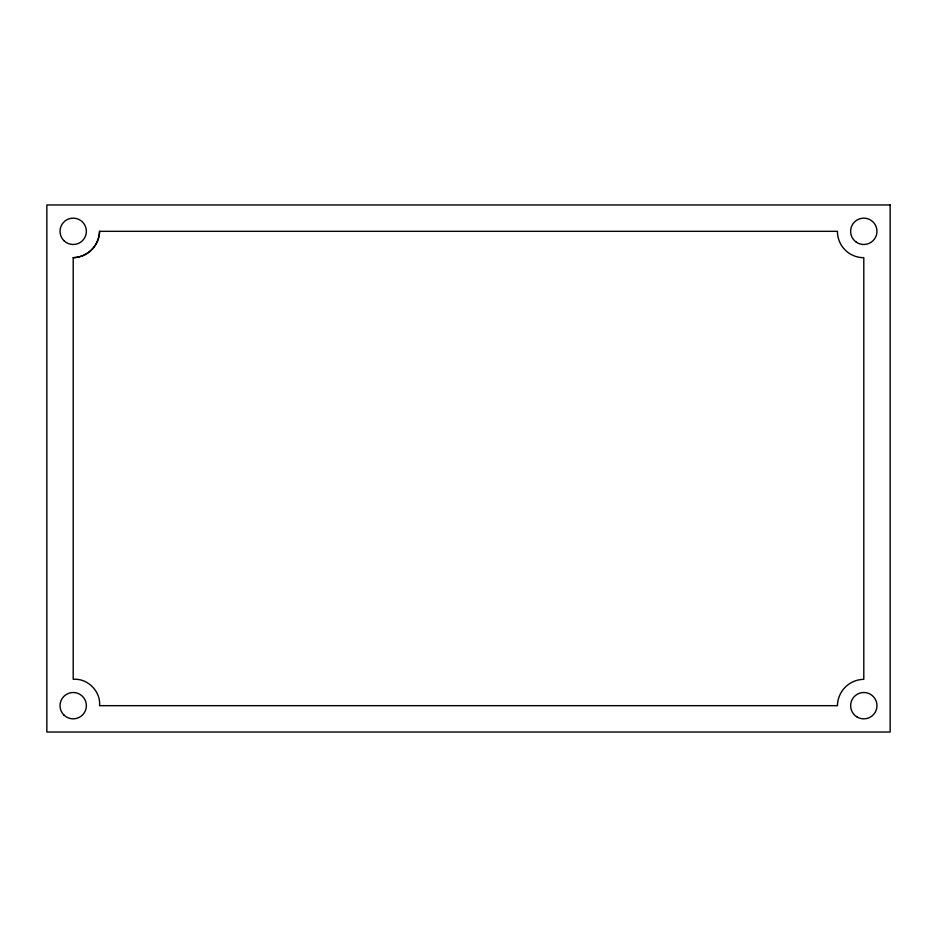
<?xml version="1.0" encoding="UTF-8"?>
<svg xmlns="http://www.w3.org/2000/svg" width="937" height="937" viewBox="0 0 937 937"><rect width="100%" height="100%" fill="white"/><g stroke="black" fill="none" stroke-linecap="round" stroke-linejoin="round"><path stroke-width="1.41" d="M99.556 231.322L837.444 231.322A26.236 26.236 0 0 0 863.797 257.675L863.797 679.325A26.751 26.751 0 0 0 837.444 705.678L99.556 705.678C100.845 691.295 87.586 678.037 73.203 679.325L73.203 257.675A27.021 27.021 0 0 0 99.556 231.322A27.079 27.079 0 0 1 73.203 257.675M890.15 204.969L46.85 204.969L46.85 732.031L890.15 732.031L890.15 204.969M856.172 242.074A13.177 13.177 0 0 0 876.915 232.552A13.177 13.177 0 0 0 858.304 219.352A13.177 13.177 0 0 0 856.172 242.074M857.214 717.086A13.177 13.177 0 0 0 876.973 705.678A13.177 13.177 0 0 0 857.214 694.27A13.177 13.177 0 0 0 857.214 717.086M64.044 715.142A13.177 13.177 0 0 0 85.981 708.876A13.177 13.177 0 0 0 69.584 693.005A13.177 13.177 0 0 0 64.044 715.142M64.384 241.114A13.177 13.177 0 0 0 86.087 234.063A13.177 13.177 0 0 0 69.127 218.79A13.177 13.177 0 0 0 64.384 241.114"/></g></svg>
